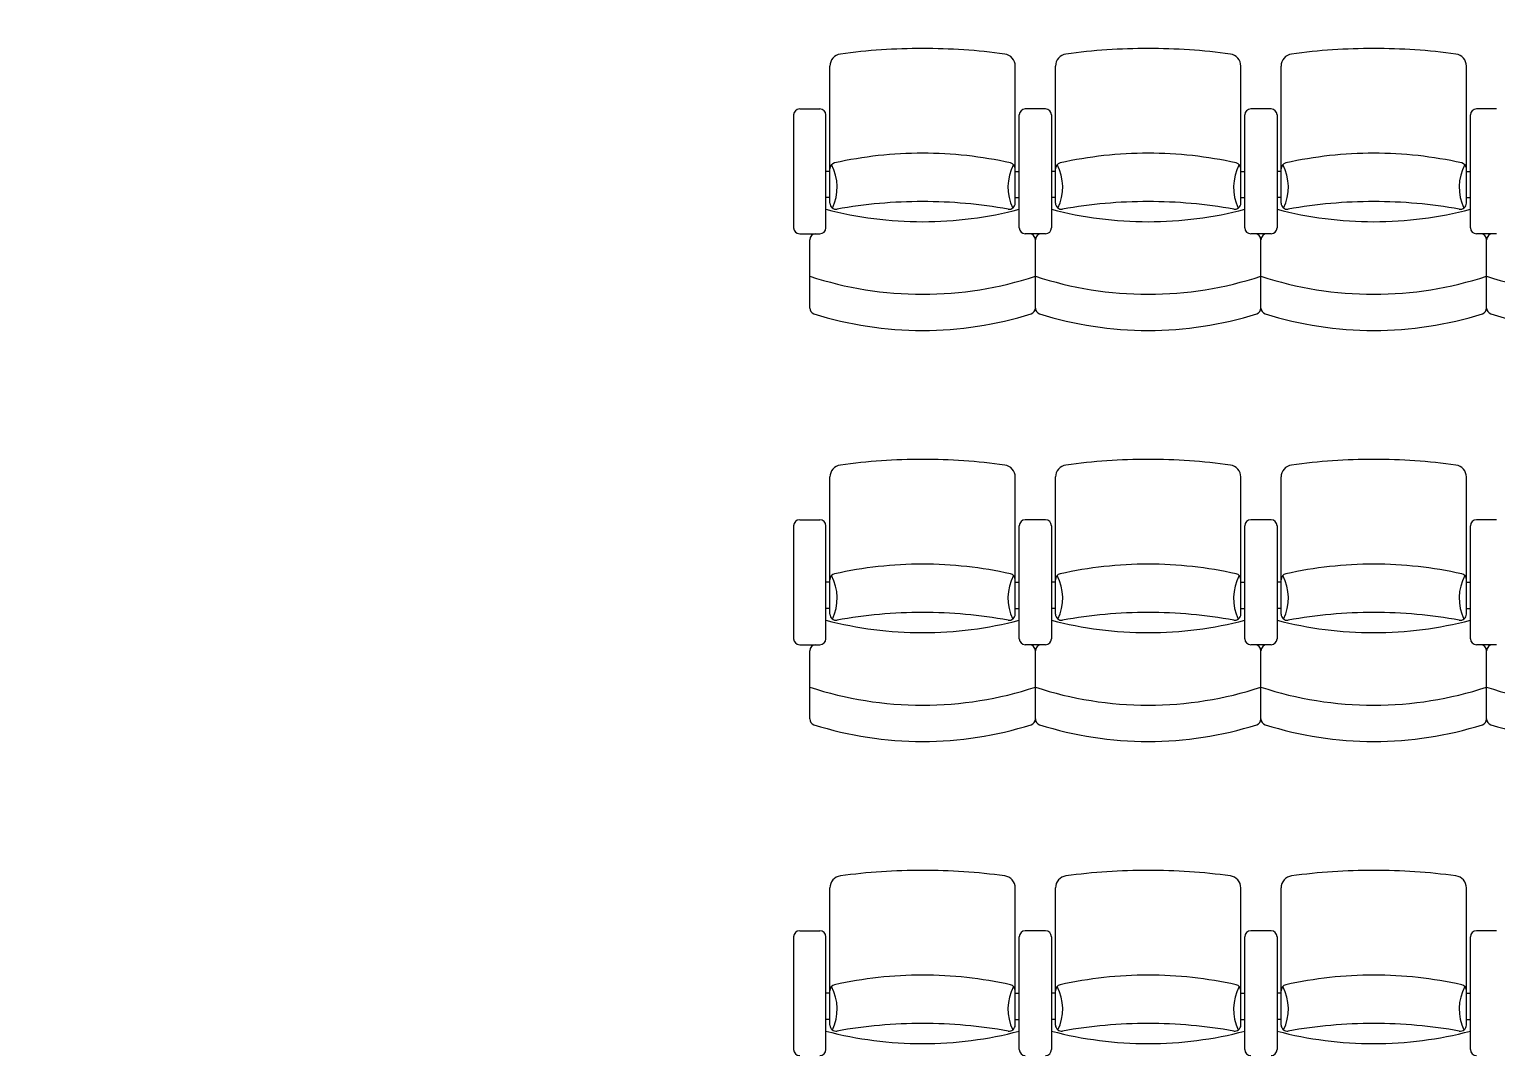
# Model space of a CAD drawing. Header units: millimetres. Extents: x 1210 to 64966, y 534 to 90439.
# Drawn here: x 39335 to 46546, y 22272 to 27316 of the extents above; entities that cross this region are included whole.
import ezdxf

# ---------------------------------------------------------------- set-up
doc = ezdxf.new("R2010")
doc.units = ezdxf.units.MM
doc.layers.add('ARREDI', color=8, linetype='Continuous')
doc.layers.add('RETINI', color=8, linetype='Continuous')

msp = doc.modelspace()

# ---------------------------------------------------------------- hatches: boundary and pattern name
at = {"layer": 'RETINI'}
h = msp.add_hatch(dxfattribs=at)
h.set_pattern_fill('ANSI31', color=256, scale=990, angle=270, style=0)
h.set_pattern_definition([(315, (-385059.34, 422084.75), (87.504464, 87.504464), [])])
h.paths.add_polyline_path([(19624, 32169, 1), (19624, 31670.1, 1)])
h.paths.add_polyline_path([(28336, 31670.1, 1), (28336, 32169, 1)])
h.paths.add_polyline_path([(18881.5, 15334.9), (18881.5, 13948.9), (20267.5, 13948.9), (20267.5, 15334.9)])
h.paths.add_polyline_path([(63481, 41322.4), (63481, 40431.4), (64372, 40431.4), (64372, 41322.4)])
h.paths.add_polyline_path([(63481, 32313.4), (63481, 31422.4), (64372, 31422.4), (64372, 32313.4)])
h.paths.add_polyline_path([(63481, 23700.4), (63481, 22809.4), (64372, 22809.4), (64372, 23700.4)])
h.paths.add_polyline_path([(63481, 15057.6), (63481, 14978.5), (63481, 14166.6), (64372, 14166.6), (64372, 15057.6)])
h.paths.add_polyline_path([(54967, 15057.6), (54967, 14166.6), (55858, 14166.6), (55858, 15057.6)])
h.paths.add_polyline_path([(42661.3, 15057.6), (42661.3, 14562.6), (42898.9, 14562.6), (42898.9, 14820), (45067, 14820), (45067, 15057.6)])
h.paths.add_polyline_path([(42661.3, 14562.6), (42661.3, 14067.6), (45067, 14067.6), (45067, 14166.6), (45067, 14562.6)])
h.paths.add_polyline_path([(45067, 15057.6), (45067, 14166.6), (45958, 14166.6), (45958, 15057.6)])
h.paths.add_polyline_path([(45958, 15097.3), (45958, 15057.6), (45958, 14166.6), (45958, 13513.3), (46453, 13513.3), (46453, 15097.3)])
h.paths.add_polyline_path([(30811, 2316.4), (30811, 534.4), (31405, 534.4), (31405, 2316.4)])
h.paths.add_polyline_path([(35315.5, 17156.5), (35315.5, 14948.8), (36454, 14948.8), (36454, 15186.4), (35553.1, 15186.4), (35553.1, 16879.3), (37206.4, 16879.3), (37206.4, 15186.4), (37444, 15186.4), (37444, 17156.5)])
h.paths.add_polyline_path([(36454, 15186.4), (36454, 14097.4), (37543, 14097.4), (37543, 15186.4)])
h.paths.add_polyline_path([(37543, 15107.1), (37543, 14820), (38215.7, 14820), (38215.7, 14562.6), (38453.3, 14562.6), (38453.3, 15107.1)])
h.paths.add_polyline_path([(37543, 14562.6), (37543, 14097.4), (37543, 14067.6), (38453.3, 14067.6), (38453.3, 14562.6)])
h.paths.add_polyline_path([(37048, 14097.4), (37048, 11325.4), (37543, 11325.4), (37543, 14097.4)])
h.paths.add_polyline_path([(36553, 14097.4), (36553, 11325.4), (36790.6, 11325.4), (36790.6, 14097.4)])
h.paths.add_polyline_path([(36553, 11325.4), (36553, 10731.4), (38335, 10731.4), (38335, 11325.4)])
h.paths.add_polyline_path([(36553, 6820.9), (36553, 6226.9), (38335, 6226.9), (38335, 6820.9)])
h.paths.add_polyline_path([(36454, 2316.4), (36454, 1227.4), (37543, 1227.4), (37543, 2316.4)])
h.paths.add_polyline_path([(36454, 1227.4), (36454, 534.4), (37147, 534.4), (37147, 1227.4)])
h.paths.add_polyline_path([(37543, 2316.4), (37543, 1722.4), (38335, 1722.4), (38335, 2316.4)])
h.paths.add_polyline_path([(36553, 23700.4), (36553, 22809.4), (37444, 22809.4), (37444, 23700.4)], flags=17)
h.paths.add_polyline_path([(35315.5, 25581.4), (35315.5, 20878.9), (37444, 20878.9), (37444, 22809.4), (37206.4, 22809.4), (37206.4, 21116.5), (35553.1, 21116.5), (35553.1, 23700.4), (35553.1, 25343.8), (37206.4, 25343.8), (37206.4, 23700.4), (37444, 23700.4), (37444, 25581.4)])
h.paths.add_polyline_path([(10417, 41421.4), (10417, 40431.4), (11407, 40431.4), (11407, 41421.4)])
h.paths.add_polyline_path([(10714, 41627.7), (10714, 41421.4), (11110, 41421.4), (11110, 41627.7)])
h.paths.add_polyline_path([(16802.5, 41422), (16802.5, 40431.4), (17000.5, 40431.4), (19030, 40431.4), (19030, 40703), (17764, 40703), (17764, 40626.6), (17000.5, 40626.6), (17000.5, 41260.2), (17764, 41260.2), (17764, 41183.8), (19030, 41183.8), (19030, 41422)])
h.paths.add_polyline_path([(13783, 41183.8), (13783, 40703), (14624.5, 40703), (14624.5, 41183.8)], flags=16)
h.paths.add_polyline_path([(2744.5, 40703), (2744.5, 40465.4), (4724.5, 40465.4), (4724.5, 40431.4), (4922.5, 40431.4), (4922.5, 41421.4), (2744.5, 41421.4), (2744.5, 41183.8), (3961.1, 41183.8), (3961.1, 41260.2), (4724.5, 41260.2), (4724.5, 40626.6), (3961.1, 40626.6), (3961.1, 40703)])
h.paths.add_polyline_path([(6902.5, 41422), (6902.5, 40431.4), (7100.5, 40431.4), (8140, 40431.4), (8140, 41422)])
h.paths.add_polyline_path([(7100.5, 41183.8), (7942, 41183.8), (7942, 40703), (7100.5, 40703)], flags=16)
h.paths.add_polyline_path([(7100.5, 41183.8), (7100.5, 40703), (7942, 40703), (7942, 41183.8)], flags=0)
h.paths.add_polyline_path([(13585, 41422), (13585, 40431.4), (13783, 40431.4), (14822.5, 40431.4), (14822.5, 41422)])
h.paths.add_polyline_path([(13783, 40703), (13783, 41183.8), (14624.5, 41183.8), (14624.5, 40703)], flags=0)
h.paths.add_polyline_path([(20168.5, 41421.4), (20168.5, 41248.2), (20555.8, 41248.2), (20555.8, 41421.4), (20506.3, 41421.4), (20506.3, 41392.9), (20481.6, 41392.9), (20481.6, 41421.4), (20432.1, 41421.4), (20432.1, 41392.9), (20407.3, 41392.9), (20407.3, 41421.4)])
h.paths.add_polyline_path([(20407.3, 43756.7), (20407.3, 43728.1), (20357.8, 43728.1), (20357.8, 41421.4), (20407.3, 41421.4), (20407.3, 41392.9), (20432.1, 41392.9), (20432.1, 41421.4), (20481.6, 41421.4), (20481.6, 41392.9), (20506.3, 41392.9), (20506.3, 41421.4), (20555.8, 41421.4), (20555.8, 43728.1), (20506.3, 43728.1), (20506.3, 43756.7), (20481.6, 43756.7), (20481.6, 43728.1), (20432.1, 43728.1), (20432.1, 43756.7)])
h.paths.add_polyline_path([(20432.1, 46208.1), (20432.1, 46236.6), (20407.3, 46236.6), (20407.3, 46208.1), (20357.8, 46208.1), (20357.8, 43901.4), (20407.3, 43901.4), (20407.3, 43872.8), (20432.1, 43872.8), (20432.1, 43901.4), (20481.6, 43901.4), (20481.6, 43872.8), (20506.3, 43872.8), (20506.3, 43901.4), (20555.8, 43901.4), (20555.8, 46208.1), (20506.3, 46208.1), (20506.3, 46236.6), (20481.6, 46236.6), (20481.6, 46208.1)])
h.paths.add_polyline_path([(20432.1, 43901.4), (20432.1, 43872.8), (20407.3, 43872.8), (20407.3, 43901.4), (20357.8, 43901.4), (20357.8, 43728.1), (20407.3, 43728.1), (20407.3, 43756.7), (20432.1, 43756.7), (20432.1, 43728.1), (20481.6, 43728.1), (20481.6, 43756.7), (20506.3, 43756.7), (20506.3, 43728.1), (20555.8, 43728.1), (20555.8, 43901.4), (20506.3, 43901.4), (20506.3, 43872.8), (20481.6, 43872.8), (20481.6, 43901.4)])
h.paths.add_polyline_path([(20357.8, 46381.3), (20357.8, 46208.1), (20407.3, 46208.1), (20407.3, 46236.6), (20432.1, 46236.6), (20432.1, 46208.1), (20481.6, 46208.1), (20481.6, 46236.6), (20506.3, 46236.6), (20506.3, 46208.1), (20555.8, 46208.1), (20555.8, 46381.3)])
h.paths.add_polyline_path([(20357.8, 46604.1), (20357.8, 46430.8), (20555.8, 46430.8), (20555.8, 46604.1)])
h.paths.add_polyline_path([(20357.8, 49192.9), (20357.8, 49019.7), (20555.8, 49019.7), (20555.8, 49192.9)])
h.paths.add_polyline_path([(19129, 41421.4), (19129, 40431.4), (20119, 40431.4), (20119, 41421.4)])
h.paths.add_polyline_path([(22304.1, 57162.4), (22304.1, 56658.3), (23426.8, 56658.3), (23426.8, 56816.7), (22462.5, 56816.7), (22462.5, 57162.4)])
h.paths.add_polyline_path([(20357.8, 57162.4), (20357.8, 49242.4), (24260.9, 49242.4), (24260.9, 49539.4), (23664.4, 49539.4), (23664.4, 51356.3), (23426.8, 51356.3), (23426.8, 49539.4), (20654.8, 49539.4), (20654.8, 51667.7), (20654.8, 53311.3), (20753.8, 53311.3), (20753.8, 53548.9), (20654.8, 53548.9), (20654.8, 57063.4), (20654.8, 57162.4)])
h.paths.add_polyline_path([(22495, 58053.4), (22495, 57162.4), (23386, 57162.4), (23386, 58053.4)])
h.paths.add_polyline_path([(23386, 58152.4), (23386, 58053.4), (23386, 57648.4), (23559.5, 57648.4), (23559.5, 57162.4), (24054.5, 57162.4), (24054.5, 58152.4)])
h.paths.add_polyline_path([(23426.8, 57162.4), (23426.8, 57112.9), (23426.8, 56816.7), (23426.8, 56658.3), (23426.8, 52754.9), (23664.4, 52754.9), (23664.4, 55709.6), (24054.5, 55709.6), (24054.5, 57162.4)])
h.paths.add_polyline_path([(22139.8, 53548.9), (22139.8, 53311.3), (23426.8, 53311.3), (23426.8, 53548.9)], flags=17)
h.paths.add_polyline_path([(12397, 58053.4), (12397, 57162.4), (13288, 57162.4), (13288, 58053.4)])
h.paths.add_polyline_path([(13288, 57400), (13288, 57162.4), (22495, 57162.4), (22495, 57400)])
h.paths.add_polyline_path([(13288, 58152.4), (13288, 58053.4), (13288, 57648.4), (22495, 57648.4), (22495, 58053.4), (22495, 58152.4)])
h.paths.add_polyline_path([(2596, 58152.4), (2596, 58053.4), (2596, 57648.4), (12397, 57648.4), (12397, 58053.4), (12397, 58152.4)])
h.paths.add_polyline_path([(1705, 57162.4), (1507, 57162.4), (1507, 55295.4), (2695, 55295.4), (2695, 57162.4), (12397, 57162.4), (12397, 57400), (2596, 57400), (2596, 57162.4), (2457.4, 57162.4), (2457.4, 55542.9), (2002, 55542.9), (2002, 57162.4)])
h.paths.add_polyline_path([(33493.9, 41708.5), (33493.9, 41421.4), (34087.9, 41421.4), (34087.9, 41708.5)], flags=17)
h.paths.add_polyline_path([(27742, 41708.5), (27742, 41421.4), (28092.4, 41421.4), (28092.4, 41627.7), (28488.4, 41627.7), (28488.4, 41421.4), (28831, 41421.4), (33493.9, 41421.4), (33493.9, 41708.5)], flags=17)
h.paths.add_polyline_path([(27841, 41421.4), (27841, 40431.4), (28831, 40431.4), (28831, 41421.4)], flags=17)
h.paths.add_polyline_path([(37910, 57063.4), (37910, 56063.5), (37206.4, 56063.5), (37206.4, 55092.9), (34375, 55092.9), (34375, 54855.3), (37444, 54855.3), (37444, 55825.9), (37493.5, 55825.9), (38147.6, 55825.9), (38147.6, 57063.4)])
h.paths.add_polyline_path([(36553, 50331.4), (36553, 49440.4), (37444, 49440.4), (37444, 50331.4)])
h.paths.add_polyline_path([(36553, 52736.7), (36553, 50331.4), (36681.7, 50331.4), (36681.7, 52736.7)], flags=17)
h.paths.add_polyline_path([(36040.9, 52974.3), (36040.9, 52736.7), (37206.4, 52736.7), (37206.4, 50331.4), (37444, 50331.4), (37444, 52974.3)])
h.paths.add_polyline_path([(36553, 46472.6), (36553, 44318), (36682.1, 44318.3), (36683.5, 46615.2)])
h.paths.add_polyline_path([(37315.3, 47306.1), (37315.3, 44318), (37493.5, 44318), (37493.5, 47501)])
h.paths.add_polyline_path([(37206.4, 47187.1), (37206.4, 44318), (37315.3, 44318), (37315.3, 47306.1)])
h.paths.add_polyline_path([(36553, 49440.4), (36553, 46472.6), (37444, 47446.9), (37444, 49440.4), (37206.4, 49440.4), (37206.4, 47480.5), (36681.7, 46906.7), (36681.7, 49440.4)])
h.paths.add_polyline_path([(36553, 44318), (36553, 41322.4), (36681.7, 41322.4), (36681.7, 43128.7), (36681.7, 43762.3), (36681.7, 44120), (37206.4, 44120), (37206.4, 43844.6), (37315.3, 43844.6), (37315.3, 44318), (37206.4, 44318)])
h.paths.add_polyline_path([(37315.3, 44318), (37315.3, 43844.6), (37343.5, 43844.6), (37343.5, 43046.4), (37206.4, 43046.4), (37206.4, 41322.4), (37444, 41322.4), (37444, 44318)])
h.paths.add_polyline_path([(36553, 41322.4), (36553, 41316.1), (36553, 40431.4), (36559.4, 40431.4), (37444, 40431.4), (37444, 41322.4)])
h.paths.add_polyline_path([(37206.4, 36562.4), (37206.4, 32313.4), (37315.3, 32313.4), (37315.3, 36562.4)], flags=16)
h.paths.add_polyline_path([(35553.1, 38194), (35553.1, 40431.4), (35266, 40431.4), (35266, 37956.4), (35424.4, 37956.4), (35424.4, 34194.4), (35315.5, 34194.4), (35315.5, 29343.4), (37444, 29343.4), (37444, 31422.4), (37206.4, 31422.4), (37206.4, 29581), (35553.1, 29581), (35553.1, 33956.8), (35662, 33956.8), (35662, 38194)])
h.paths.add_polyline_path([(36553, 32313.4), (36553, 31422.4), (37444, 31422.4), (37444, 32313.4)], flags=17)
h.paths.add_polyline_path([(37206.4, 40431.4), (37206.4, 37360.5), (37343.5, 37360.5), (37343.5, 36562.4), (37315.3, 36562.4), (37315.3, 32313.4), (37444, 32313.4), (37444, 40431.4)], flags=16)
h.paths.add_polyline_path([(28092.4, 53804.1), (28092.4, 53311.3), (30424.9, 53311.3), (30424.9, 53053.7), (30662.5, 53053.7), (30662.5, 53311.3), (34087.9, 53311.3), (34087.9, 53548.9), (30761.5, 53548.9), (30761.5, 53804.1), (30523.9, 53804.1), (30523.9, 53548.9), (28330, 53548.9), (28330, 53804.1)], flags=17)
h.paths.add_polyline_path([(30523.9, 57112.9), (30523.9, 55190.1), (30761.5, 55190.1), (30761.5, 57112.9)], flags=17)
h.paths.add_polyline_path([(27668, 57112.9), (27668, 55680.6), (28092.4, 55680.6), (28092.4, 55190.1), (28330, 55190.1), (28330, 56857.1), (28092.4, 56857.1), (28092.4, 57112.9)], flags=17)
h.paths.add_polyline_path([(28120.2, 57112.9), (28092.4, 57112.9), (28092.4, 56857.1), (28488.4, 56857.1), (28488.4, 57112.9)], flags=17)
h.paths.add_polyline_path([(27668, 58399.9), (27668, 58201.9), (33484, 58201.9), (38405, 58201.9), (38405, 58399.9)])
h.paths.add_polyline_path([(33484, 58152.4), (33484, 58053.4), (33484, 57657.4), (37910, 57657.4), (37910, 57063.4), (38147.6, 57063.4), (38197.1, 57063.4), (38405, 57063.4), (38405, 58152.4)])
h.paths.add_polyline_path([(33484, 57400), (33484, 57162.4), (34087.9, 57162.4), (34087.9, 57112.9), (34087.9, 55825.9), (34087.9, 49539.4), (30662.5, 49539.4), (30662.5, 51667.7), (30424.9, 51667.7), (30424.9, 49539.4), (28330, 49539.4), (28092.4, 49539.4), (27428.9, 49539.4), (27428.9, 49242.4), (34087.9, 49242.4), (34087.9, 40431.4), (36553, 40431.4), (36553, 40718.5), (34375, 40718.5), (34375, 52742.5), (34654.9, 52742.5), (34654.9, 52974.3), (34375, 52974.3), (34375, 57400)])
h.paths.add_polyline_path([(27668, 58152.4), (27668, 57162.4), (28163, 57162.4), (28163, 57657.4), (32593, 57657.4), (32593, 58053.4), (32593, 58152.4)])
h.paths.add_polyline_path([(28163, 57400), (28163, 57162.4), (32593, 57162.4), (32593, 57400)], flags=17)
h.paths.add_polyline_path([(32593, 58053.4), (32593, 57162.4), (33484, 57162.4), (33484, 58053.4)])
h.paths.add_polyline_path([(32818.4, 64323.6), (32818.4, 63927.6), (33214.4, 63927.6), (33214.4, 64323.6)], flags=16)
h.paths.add_polyline_path([(43015.4, 64323.6), (43015.4, 63927.6), (43411.4, 63927.6), (43411.4, 64323.6)], flags=16)
h.paths.add_polyline_path([(22736.6, 64323.6), (22736.6, 63927.6), (23132.6, 63927.6), (23132.6, 64323.6)])
h.paths.add_polyline_path([(22736.6, 64370.5), (22736.6, 64323.6), (23132.6, 64323.6), (23132.6, 63927.6), (22736.6, 63927.6), (22736.6, 63875.5), (63530.5, 63875.5), (63530.5, 64370.5)])
h.paths.add_polyline_path([(32818.4, 64323.6), (33214.4, 64323.6), (33214.4, 63927.6), (32818.4, 63927.6)], flags=0)
h.paths.add_polyline_path([(43015.4, 64323.6), (43411.4, 64323.6), (43411.4, 63927.6), (43015.4, 63927.6)], flags=0)
h.paths.add_polyline_path([(54148.2, 64323.6), (54544.2, 64323.6), (54544.2, 63927.6), (54148.2, 63927.6)], flags=16)
h.paths.add_polyline_path([(54193.7, 64266.8), (54193.7, 64286.6), (54510.5, 64286.6), (54510.5, 64266.8), (54387.7, 64266.8, 0.414214), (54358, 64237.1), (54358, 64019.3, 0.414214), (54387.7, 63989.6), (54510.5, 63989.6), (54510.5, 63969.8), (54193.7, 63969.8), (54193.7, 63989.6), (54316.4, 63989.6, 0.414214), (54346.1, 64019.3), (54346.1, 64237.1, 0.414214), (54316.4, 64266.8)], flags=0)
h.paths.add_polyline_path([(54274, 58152.4), (54274, 58053.4), (54274, 57657.4), (63481, 57657.4), (63481, 58053.4), (63481, 58152.4)])
h.paths.add_polyline_path([(54274, 57400), (54274, 57162.4), (63481, 57162.4), (63481, 57400)])
h.paths.add_polyline_path([(53383, 58053.4), (53383, 57162.4), (54274, 57162.4), (54274, 58053.4)])
h.paths.add_polyline_path([(43285, 58053.4), (43285, 57162.4), (44176, 57162.4), (44176, 58053.4)])
h.paths.add_polyline_path([(44176, 58152.4), (44176, 58053.4), (44176, 57657.4), (53383, 57657.4), (53383, 58053.4), (53383, 58152.4)])
h.paths.add_polyline_path([(44176, 57400), (44176, 57162.4), (53383, 57162.4), (53383, 57400)])
h.paths.add_polyline_path([(41532, 58152.4), (41532, 57112.9), (42027, 57112.9), (42027, 57301), (42027, 57657.4), (43285, 57657.4), (43285, 58053.4), (43285, 58152.4)])
h.paths.add_polyline_path([(42027, 57400), (42027, 57162.4), (43285, 57162.4), (43285, 57400)])
h.paths.add_polyline_path([(41789.4, 57112.9), (41789.4, 55825.9), (63431.5, 55825.9), (63431.5, 56063.5), (42027, 56063.5), (42027, 57112.9)])
h.paths.add_polyline_path([(63382, 49318.2), (63382, 48922.2), (64966, 48922.2), (64966, 48922.4), (64966, 49318.2)])
h.paths.add_polyline_path([(63481, 50331.4), (63481, 49440.4), (64372, 49440.4), (64372, 50331.4)])
h.paths.add_polyline_path([(63481, 58053.4), (63481, 57162.4), (64372, 57162.4), (64372, 58053.4)])
h.paths.add_polyline_path([(63481, 57162.4), (63481, 50331.4), (63718.6, 50331.4), (63718.6, 57162.4)])
h.paths.add_polyline_path([(63976, 57162.4), (63976, 50331.4), (64372, 50331.4), (64471, 50331.4), (64471, 57162.4), (64372, 57162.4)])
h.paths.add_polyline_path([(63580, 64313.4), (63580, 63521.4), (64372, 63521.4), (64372, 64313.4)])
h.paths.add_polyline_path([(63580, 63521.4), (63580, 58795.9), (63817.6, 58795.9), (63817.6, 63521.4)])
h.paths.add_polyline_path([(63976, 63521.4), (63976, 58795.9), (64471, 58795.9), (64471, 63521.4), (64372, 63521.4)])
h.paths.add_polyline_path([(63530.5, 58795.9), (63530.5, 58399.9), (64520.5, 58399.9), (64520.5, 58795.9)])
h.paths.add_polyline_path([(63580, 90389.6), (63580, 89597.6), (64372, 89597.6), (64372, 90389.6)])
h.paths.add_polyline_path([(63580, 89597.6), (63580, 81624.7), (63817.6, 81624.7), (63817.6, 89597.6)])
h.paths.add_polyline_path([(63976, 89597.6), (63976, 81624.7), (64372, 81624.7), (64471, 81624.7), (64471, 89597.6), (64372, 89597.6)])
h.paths.add_polyline_path([(63580, 81624.7), (63580, 80832.7), (64372, 80832.7), (64372, 81624.7)])
h.paths.add_polyline_path([(63580, 80832.7), (63580, 64313.4), (63817.6, 64313.4), (63817.6, 80832.7)])
h.paths.add_polyline_path([(63976, 80832.7), (63976, 64313.4), (64372, 64313.4), (64471, 64313.4), (64471, 80832.7), (64372, 80832.7)])
h.paths.add_polyline_path([(53267.5, 90389.6), (53267.5, 90092.6), (53267.5, 89597.6), (54059.5, 89597.6), (54059.5, 90389.6)])
h.paths.add_polyline_path([(32642.5, 81624.7), (32642.5, 80832.7), (33434.5, 80832.7), (33434.5, 81624.7)])
h.paths.add_polyline_path([(42955, 81624.7), (42955, 80832.7), (43747, 80832.7), (43747, 81624.7)])
h.paths.add_polyline_path([(42955, 90389.6), (42955, 89597.6), (43747, 89597.6), (43747, 90389.6)])
h.paths.add_polyline_path([(22330, 73704.7), (22330, 72912.7), (23122, 72912.7), (23122, 73704.7)])
h.paths.add_polyline_path([(22627, 81624.7), (22627, 81479.6), (22330, 81479.6), (22330, 80832.7), (23122, 80832.7), (23122, 80938.5), (23122, 81624.7)])
h.paths.add_polyline_path([(22330, 81624.7), (22330, 81479.6), (22627, 81479.6), (22627, 81624.7)])
h.paths.add_polyline_path([(12017.5, 73704.7), (12017.5, 72912.7), (12809.5, 72912.7), (12809.5, 73704.7)])
h.paths.add_polyline_path([(2259.4, 72859.8), (2259.4, 59340.4), (2497, 59340.4), (2497, 72859.8)])
h.paths.add_polyline_path([(1705, 73651.8), (1705, 72859.8), (2497, 72859.8), (2497, 73651.8)])
h.paths.add_polyline_path([(1705, 58053.4), (1705, 57162.4), (2596, 57162.4), (2596, 58053.4)])
h.paths.add_polyline_path([(1705, 59340.4), (1705, 58548.4), (2497, 58548.4), (2497, 59340.4)])
h.paths.add_polyline_path([(1705, 72859.8), (1606, 72859.8), (1606, 59340.4), (1705, 59340.4), (2101, 59340.4), (2101, 72859.8)])
h.paths.add_polyline_path([(1507, 46642.8), (1507, 45435), (2695, 45435), (2695, 46642.8)])
h.paths.add_polyline_path([(2002, 46395.3), (2457.4, 46395.3), (2457.4, 45682.5), (2002, 45682.5)], flags=0)
h.paths.add_polyline_path([(2002, 46395.3), (2002, 45682.5), (2457.4, 45682.5), (2457.4, 46395.3)], flags=16)
h.paths.add_polyline_path([(1507, 49929.6), (1507, 48721.8), (2695, 48721.8), (2695, 49929.6)])
h.paths.add_polyline_path([(2002, 49682.1), (2457.4, 49682.1), (2457.4, 48969.3), (2002, 48969.3)], flags=16)
h.paths.add_polyline_path([(2002, 49682.1), (2002, 48969.3), (2457.4, 48969.3), (2457.4, 49682.1)], flags=16)
h.paths.add_polyline_path([(1507, 53216.4), (1507, 52008.6), (2695, 52008.6), (2695, 53216.4)])
h.paths.add_polyline_path([(2002, 52968.9), (2457.4, 52968.9), (2457.4, 52256.1), (2002, 52256.1)], flags=0)
h.paths.add_polyline_path([(2002, 52968.9), (2002, 52256.1), (2457.4, 52256.1), (2457.4, 52968.9)], flags=16)
h.paths.add_polyline_path([(1606, 41421.4), (1606, 40332.4), (2695, 40332.4), (2695, 41421.4)])
h.paths.add_polyline_path([(1507, 43356), (1507, 41421.4), (1606, 41421.4), (1606, 41421.4), (2002, 41421.4), (2002, 43108.5), (2457.4, 43108.5), (2457.4, 41421.4), (2695, 41421.4), (2695, 43356)])
h.paths.add_polyline_path([(2457.4, 40332.4), (2457.4, 36309.1), (2516.8, 36309.1), (2516.8, 40332.4)], flags=16)
h.paths.add_polyline_path([(1883.2, 40332.4), (1883.2, 36309.1), (2002, 36309.1), (2002, 40332.4)], flags=17)
h.paths.add_polyline_path([(2516.8, 40332.4), (2516.8, 36309.1), (2564.5, 36309.1), (2564.5, 35455.7), (2457.4, 35455.7), (2457.4, 32412.3), (2695, 32412.3), (2695, 40332.4)])
h.paths.add_polyline_path([(1606, 32412.3), (1606, 31323.3), (2695, 31323.3), (2695, 32412.3)])
h.paths.add_polyline_path([(1606, 40332.4), (1507, 40332.4), (1507, 32412.3), (1606, 32412.3), (2002, 32412.3), (2002, 35455.7), (1835.5, 35455.7), (1835.5, 36309.1), (1883.2, 36309.1), (1883.2, 40332.4)])
h.paths.add_polyline_path([(1606, 31323.3), (1507, 31323.3), (1507, 23799.4), (1606, 23799.4), (1883.2, 23799.4), (1883.2, 27426.6), (1835.5, 27426.6), (1835.5, 28280), (2002, 28280), (2002, 31323.3)])
h.paths.add_polyline_path([(1883.2, 27426.6), (1883.2, 23799.4), (2002, 23799.4), (2002, 27426.6)])
h.paths.add_polyline_path([(2457.4, 27426.6), (2457.4, 23799.4), (2516.8, 23799.4), (2516.8, 27426.6)])
h.paths.add_polyline_path([(2457.4, 31323.3), (2457.4, 28280), (2564.5, 28280), (2564.5, 27426.6), (2516.8, 27426.6), (2516.8, 23799.4), (2695, 23799.4), (2695, 31323.3)])
h.paths.add_polyline_path([(1606, 22710.4), (1507, 22710.4), (1507, 15186.4), (1606, 15186.4), (2002, 15186.4), (2002, 22710.4)])
h.paths.add_polyline_path([(2457.4, 22710.4), (2457.4, 15186.4), (2695, 15186.4), (2695, 22710.4)])
h.paths.add_polyline_path([(1606, 15186.4), (1606, 14097.4), (2002, 14097.4), (2695, 14097.4), (2695, 15186.4)])
h.paths.add_polyline_path([(1606, 23799.4), (1606, 22710.4), (2695, 22710.4), (2695, 23799.4)])
h.paths.add_polyline_path([(1210, 5979.4), (1210, 5385.4), (2794, 5385.4), (2794, 5979.4)])
h.paths.add_polyline_path([(1210, 10719.7), (1210, 5979.4), (2794, 5979.4), (2794, 9467.1), (2695, 9490.1), (2794, 9490.1), (2794, 10719.7)])
h.paths.add_polyline_path([(1606, 11313.7), (1210, 11313.7), (1210, 10731.9), (1210, 10719.7), (2794, 10719.7), (2794, 11313.7)])
h.paths.add_polyline_path([(1507, 14097.4), (1507, 11313.7), (1606, 11313.7), (2002, 11313.7), (2002, 14097.4)])
h.paths.add_polyline_path([(2457.4, 14097.4), (2457.4, 11313.7), (2695, 11313.7), (2695, 14097.4)])
h.paths.add_polyline_path([(1606, 2316.4), (1606, 1227.4), (2695, 1227.4), (2695, 2316.4)])
h.paths.add_polyline_path([(1507, 5385.4), (1507, 2316.4), (1606, 2316.4), (2002, 2316.4), (2002, 5385.4)])
h.paths.add_polyline_path([(2457.4, 5385.4), (2457.4, 2316.4), (2695, 2316.4), (2695, 5385.4)])
h.paths.add_polyline_path([(2695, 1623.4), (2695, 1227.4), (2695, 1128.4), (7843, 1128.4), (7843, 1623.4)])
h.paths.add_polyline_path([(2695, 2316.4), (2695, 2078.8), (7843, 2078.8), (7843, 2316.4)])
h.paths.add_polyline_path([(25663, 534.4), (25663, 2316.4), (25069, 2316.4), (25069, 534.4), (25118.5, 534.4)])
h.paths.add_polyline_path([(19921, 534.4), (19921, 2316.4), (19327, 2316.4), (19327, 534.4), (19376.5, 534.4)])
h.paths.add_polyline_path([(14179, 534.4), (14179, 2316.4), (13585, 2316.4), (13585, 534.4), (13634.5, 534.4)])
h.paths.add_polyline_path([(8437, 534.4), (8437, 2316.4), (7843, 2316.4), (7843, 534.4)])
h.paths.add_polyline_path([(2457.4, 15195.4), (2002, 15195.4), (2002, 15186.4), (2457.4, 15186.4)])

# ---------------------------------------------------------------- linework, layer by layer
at = {"layer": 'ARREDI', "ltscale": 0.3}
for p, q in [((43269, 26461.1), (43269, 27135.3)), ((43269, 26461.1), (43269, 27135.3)), ((44179.8, 26461.1), (44179.8, 27135.3)), ((44179.8, 26461.1), (44179.8, 27135.3)), ((44377.8, 26461.1), (44377.8, 27135.3)), ((45288.6, 26461.1), (45288.6, 27135.3)), ((45486.6, 26461.1), (45486.6, 27135.3)), ((46397.4, 26461.1), (46397.4, 27135.3)), ((43170, 25946), (43170, 26281.2)), ((43170, 25946), (43170, 26281.2)), ((44278.8, 25946), (44278.8, 26281.2)), ((44278.8, 25946), (44278.8, 26281.2)), ((44278.8, 25946), (44278.8, 26281.2)), ((45387.6, 25946), (45387.6, 26281.2)), ((45387.6, 25946), (45387.6, 26281.2)), ((46496.4, 25946), (46496.4, 26281.2)), ((46496.4, 25946), (46496.4, 26281.2)), ((43269, 24441.5), (43269, 25115.7)), ((43269, 24441.5), (43269, 25115.7)), ((44179.8, 24441.5), (44179.8, 25115.7)), ((44179.8, 24441.5), (44179.8, 25115.7)), ((44377.8, 24441.5), (44377.8, 25115.7)), ((45288.6, 24441.5), (45288.6, 25115.7)), ((45486.6, 24441.5), (45486.6, 25115.7)), ((46397.4, 24441.5), (46397.4, 25115.7)), ((43170, 23926.4), (43170, 24261.6)), ((43170, 23926.4), (43170, 24261.6)), ((44278.8, 23926.4), (44278.8, 24261.6)), ((44278.8, 23926.4), (44278.8, 24261.6)), ((44278.8, 23926.4), (44278.8, 24261.6)), ((45387.6, 23926.4), (45387.6, 24261.6)), ((45387.6, 23926.4), (45387.6, 24261.6)), ((46496.4, 23926.4), (46496.4, 24261.6)), ((46496.4, 23926.4), (46496.4, 24261.6)), ((43269, 22421.9), (43269, 23096.1)), ((43269, 22421.9), (43269, 23096.1)), ((44179.8, 22421.9), (44179.8, 23096.1)), ((44179.8, 22421.9), (44179.8, 23096.1)), ((44377.8, 22421.9), (44377.8, 23096.1)), ((45288.6, 22421.9), (45288.6, 23096.1)), ((45486.6, 22421.9), (45486.6, 23096.1)), ((46397.4, 22421.9), (46397.4, 23096.1))]:
    msp.add_line(p, q, dxfattribs=at)
at = {"layer": 'ARREDI'}
for p, q in [((43120.5, 26924.7), (43219.5, 26924.7)), ((44328.3, 26924.7), (44229.3, 26924.7)), ((45437.1, 26924.7), (45338.1, 26924.7)), ((46545.9, 26924.7), (46446.9, 26924.7)), ((43090.8, 26895), (43090.8, 26340.6)), ((43249.2, 26340.6), (43249.2, 26895)), ((44199.6, 26340.6), (44199.6, 26895)), ((44358, 26895), (44358, 26340.6)), ((45308.4, 26340.6), (45308.4, 26895)), ((45466.8, 26895), (45466.8, 26340.6)), ((46417.2, 26340.6), (46417.2, 26895)), ((43269, 26617.8), (43249.2, 26617.8)), ((43269, 26617.8), (43249.2, 26617.8)), ((44179.8, 26617.8), (44199.6, 26617.8)), ((44179.8, 26617.8), (44199.6, 26617.8)), ((44377.8, 26617.8), (44358, 26617.8)), ((45288.6, 26617.8), (45308.4, 26617.8)), ((45486.6, 26617.8), (45466.8, 26617.8)), ((46397.4, 26617.8), (46417.2, 26617.8)), ((43269, 26489.1), (43249.2, 26489.1)), ((43269, 26489.1), (43249.2, 26489.1)), ((44179.8, 26489.1), (44199.6, 26489.1)), ((44179.8, 26489.1), (44199.6, 26489.1)), ((44377.8, 26489.1), (44358, 26489.1)), ((45288.6, 26489.1), (45308.4, 26489.1)), ((45486.6, 26489.1), (45466.8, 26489.1)), ((46397.4, 26489.1), (46417.2, 26489.1)), ((43120.5, 26310.9), (43219.5, 26310.9)), ((44328.3, 26310.9), (44229.3, 26310.9)), ((45437.1, 26310.9), (45338.1, 26310.9)), ((46545.9, 26310.9), (46446.9, 26310.9)), ((43120.5, 24905.1), (43219.5, 24905.1)), ((44328.3, 24905.1), (44229.3, 24905.1)), ((45437.1, 24905.1), (45338.1, 24905.1)), ((46545.9, 24905.1), (46446.9, 24905.1)), ((43090.8, 24875.4), (43090.8, 24321)), ((43249.2, 24321), (43249.2, 24875.4)), ((44199.6, 24321), (44199.6, 24875.4)), ((44358, 24875.4), (44358, 24321)), ((45308.4, 24321), (45308.4, 24875.4)), ((45466.8, 24875.4), (45466.8, 24321)), ((46417.2, 24321), (46417.2, 24875.4)), ((43269, 24598.2), (43249.2, 24598.2)), ((43269, 24598.2), (43249.2, 24598.2)), ((44179.8, 24598.2), (44199.6, 24598.2)), ((44179.8, 24598.2), (44199.6, 24598.2)), ((44377.8, 24598.2), (44358, 24598.2)), ((45288.6, 24598.2), (45308.4, 24598.2)), ((45486.6, 24598.2), (45466.8, 24598.2)), ((46397.4, 24598.2), (46417.2, 24598.2)), ((43269, 24469.5), (43249.2, 24469.5)), ((43269, 24469.5), (43249.2, 24469.5)), ((44179.8, 24469.5), (44199.6, 24469.5)), ((44179.8, 24469.5), (44199.6, 24469.5)), ((44377.8, 24469.5), (44358, 24469.5)), ((45288.6, 24469.5), (45308.4, 24469.5)), ((45486.6, 24469.5), (45466.8, 24469.5)), ((46397.4, 24469.5), (46417.2, 24469.5)), ((43120.5, 24291.3), (43219.5, 24291.3)), ((44328.3, 24291.3), (44229.3, 24291.3)), ((45437.1, 24291.3), (45338.1, 24291.3)), ((46545.9, 24291.3), (46446.9, 24291.3)), ((43120.5, 22885.5), (43219.5, 22885.5)), ((44328.3, 22885.5), (44229.3, 22885.5)), ((45437.1, 22885.5), (45338.1, 22885.5)), ((46545.9, 22885.5), (46446.9, 22885.5)), ((43090.8, 22855.8), (43090.8, 22301.4)), ((43249.2, 22301.4), (43249.2, 22855.8)), ((44199.6, 22301.4), (44199.6, 22855.8)), ((44358, 22855.8), (44358, 22301.4)), ((45308.4, 22301.4), (45308.4, 22855.8)), ((45466.8, 22855.8), (45466.8, 22301.4)), ((46417.2, 22301.4), (46417.2, 22855.8)), ((43269, 22578.6), (43249.2, 22578.6)), ((43269, 22578.6), (43249.2, 22578.6)), ((44179.8, 22578.6), (44199.6, 22578.6)), ((44179.8, 22578.6), (44199.6, 22578.6)), ((44377.8, 22578.6), (44358, 22578.6)), ((45288.6, 22578.6), (45308.4, 22578.6)), ((45486.6, 22578.6), (45466.8, 22578.6)), ((46397.4, 22578.6), (46417.2, 22578.6)), ((43269, 22449.9), (43249.2, 22449.9)), ((43269, 22449.9), (43249.2, 22449.9)), ((44179.8, 22449.9), (44199.6, 22449.9)), ((44179.8, 22449.9), (44199.6, 22449.9)), ((44377.8, 22449.9), (44358, 22449.9)), ((45288.6, 22449.9), (45308.4, 22449.9)), ((45486.6, 22449.9), (45466.8, 22449.9)), ((46397.4, 22449.9), (46417.2, 22449.9))]:
    msp.add_line(p, q, dxfattribs=at)
for centre, radius, start, end in [((43328.4, 27135.3), 59.4, 97.8196, 180), ((43328.4, 27135.3), 59.4, 97.8196, 180), ((43724.4, 24251.7), 2970, 90, 97.8196), ((43724.4, 24251.7), 2970, 90, 97.8196), ((43724.4, 24251.7), 2970, 82.1804, 90), ((43724.4, 24251.7), 2970, 82.1804, 90), ((44120.4, 27135.3), 59.4, 0, 82.1804), ((44120.4, 27135.3), 59.4, 0, 82.1804), ((44437.2, 27135.3), 59.4, 97.8196, 180), ((44833.2, 24251.7), 2970, 90, 97.8196), ((44833.2, 24251.7), 2970, 82.1804, 90), ((45229.2, 27135.3), 59.4, 0, 82.1804), ((45546, 27135.3), 59.4, 97.8196, 180), ((45942, 24251.7), 2970, 90, 97.8196), ((45942, 24251.7), 2970, 82.1804, 90), ((46338, 27135.3), 59.4, 0, 82.1804), ((43120.5, 26895), 29.7, 90, 180), ((43219.5, 26895), 29.7, 0, 90), ((44229.3, 26895), 29.7, 90, 180), ((44328.3, 26895), 29.7, 0, 90), ((45338.1, 26895), 29.7, 90, 180), ((45437.1, 26895), 29.7, 0, 90), ((46446.9, 26895), 29.7, 90, 180), ((43724.4, 24726.9), 1980, 90, 102.60768), ((43724.4, 24726.9), 1980, 90, 102.60768), ((43724.4, 24726.9), 1980, 77.39232, 90), ((43724.4, 24726.9), 1980, 77.39232, 90), ((44833.2, 24726.9), 1980, 90, 102.60768), ((44833.2, 24726.9), 1980, 77.39232, 90), ((45942, 24726.9), 1980, 90, 102.60768), ((45942, 24726.9), 1980, 77.39232, 90), ((43298.7, 26630.2), 29.7, 102.60768, 180), ((43298.7, 26630.2), 29.7, 102.60768, 180), ((43066.5, 26539.8), 238.1, 334.42522, 27.76032), ((43066.5, 26539.8), 238.1, 334.42522, 27.76032), ((44382.3, 26539.8), 238.1, 152.23968, 205.57478), ((44382.3, 26539.8), 238.1, 152.23968, 205.57478), ((44150.1, 26630.2), 29.7, 0, 77.39232), ((44150.1, 26630.2), 29.7, 0, 77.39232), ((44407.5, 26630.2), 29.7, 102.60768, 180), ((44175.3, 26539.8), 238.1, 334.42522, 27.76032), ((45491.1, 26539.8), 238.1, 152.23968, 205.57478), ((45258.9, 26630.2), 29.7, 0, 77.39232), ((45516.3, 26630.2), 29.7, 102.60768, 180), ((45284.1, 26539.8), 238.1, 334.42522, 27.76032), ((46599.9, 26539.8), 238.1, 152.23968, 205.57478), ((46367.7, 26630.2), 29.7, 0, 77.39232), ((43724.4, 24093.3), 2376, 90, 100.19243), ((43724.4, 24093.3), 2376, 90, 100.19243), ((43724.4, 24093.3), 2376, 79.80757, 90), ((43724.4, 24093.3), 2376, 79.80757, 90), ((44833.2, 24093.3), 2376, 90, 100.19243), ((44833.2, 24093.3), 2376, 79.80757, 90), ((45942, 24093.3), 2376, 90, 100.19243), ((45942, 24093.3), 2376, 79.80757, 90), ((43724.4, 28251.3), 1881, 255.36671, 270), ((43724.4, 28251.3), 1881, 255.36671, 270), ((43298.7, 26461.1), 29.7, 180, 280.19243), ((43298.7, 26461.1), 29.7, 180, 280.19243), ((43724.4, 28251.3), 1881, 270, 284.63329), ((43724.4, 28251.3), 1881, 270, 284.63329), ((44150.1, 26461.1), 29.7, 259.80757, 0), ((44150.1, 26461.1), 29.7, 259.80757, 0), ((44833.2, 28251.3), 1881, 255.36671, 270), ((44407.5, 26461.1), 29.7, 180, 280.19243), ((44833.2, 28251.3), 1881, 270, 284.63329), ((45258.9, 26461.1), 29.7, 259.80757, 0), ((45942, 28251.3), 1881, 255.36671, 270), ((45516.3, 26461.1), 29.7, 180, 280.19243), ((45942, 28251.3), 1881, 270, 284.63329), ((46367.7, 26461.1), 29.7, 259.80757, 0), ((43120.5, 26340.6), 29.7, 180, 270), ((43219.5, 26340.6), 29.7, 270, 0), ((44229.3, 26340.6), 29.7, 180, 270), ((44328.3, 26340.6), 29.7, 270, 0), ((45338.1, 26340.6), 29.7, 180, 270), ((45437.1, 26340.6), 29.7, 270, 0), ((46446.9, 26340.6), 29.7, 180, 270), ((43199.7, 26281.2), 29.7, 90, 180), ((44249.1, 26281.2), 29.7, 0, 90), ((45357.9, 26281.2), 29.7, 0, 90), ((46466.7, 26281.2), 29.7, 0, 90), ((43724.4, 27795.9), 1782, 251.8738, 270), ((43724.4, 27795.9), 1782, 251.8738, 270), ((43724.4, 27795.9), 1782, 270, 288.1262), ((43724.4, 27795.9), 1782, 270, 288.1262), ((44833.2, 27795.9), 1782, 251.8738, 270), ((44833.2, 27795.9), 1782, 270, 288.1262), ((45942, 27795.9), 1782, 251.8738, 270), ((45942, 27795.9), 1782, 270, 288.1262), ((47050.8, 27795.9), 1782, 251.8738, 270), ((43199.7, 25946), 29.7, 180, 252.52025), ((43199.7, 25946), 29.7, 180, 252.52025), ((43723.8, 27610.3), 1774.6, 252.52025, 270.01893), ((43723.8, 27610.3), 1774.6, 252.52025, 270.01893), ((43725, 27610.3), 1774.6, 269.98107, 287.47975), ((43725, 27610.3), 1774.6, 269.98107, 287.47975), ((44249.1, 25946), 29.7, 287.47975, 0), ((44249.1, 25946), 29.7, 287.47975, 0), ((44308.5, 25946), 29.7, 180, 252.52025), ((44832.6, 27610.3), 1774.6, 252.52025, 270.01893), ((44833.8, 27610.3), 1774.6, 269.98107, 287.47975), ((45357.9, 25946), 29.7, 287.47975, 0), ((45417.3, 25946), 29.7, 180, 252.52025), ((45941.4, 27610.3), 1774.6, 252.52025, 270.01893), ((45942.6, 27610.3), 1774.6, 269.98107, 287.47975), ((46466.7, 25946), 29.7, 287.47975, 0), ((46526.1, 25946), 29.7, 180, 252.52025), ((47050.2, 27610.3), 1774.6, 252.52025, 270.01893), ((43328.4, 25115.7), 59.4, 97.8196, 180), ((43328.4, 25115.7), 59.4, 97.8196, 180), ((43724.4, 22232.1), 2970, 90, 97.8196), ((43724.4, 22232.1), 2970, 90, 97.8196), ((43724.4, 22232.1), 2970, 82.1804, 90), ((43724.4, 22232.1), 2970, 82.1804, 90), ((44120.4, 25115.7), 59.4, 0, 82.1804), ((44120.4, 25115.7), 59.4, 0, 82.1804), ((44437.2, 25115.7), 59.4, 97.8196, 180), ((44833.2, 22232.1), 2970, 90, 97.8196), ((44833.2, 22232.1), 2970, 82.1804, 90), ((45229.2, 25115.7), 59.4, 0, 82.1804), ((45546, 25115.7), 59.4, 97.8196, 180), ((45942, 22232.1), 2970, 90, 97.8196), ((45942, 22232.1), 2970, 82.1804, 90), ((46338, 25115.7), 59.4, 0, 82.1804), ((43120.5, 24875.4), 29.7, 90, 180), ((43219.5, 24875.4), 29.7, 0, 90), ((44229.3, 24875.4), 29.7, 90, 180), ((44328.3, 24875.4), 29.7, 0, 90), ((45338.1, 24875.4), 29.7, 90, 180), ((45437.1, 24875.4), 29.7, 0, 90), ((46446.9, 24875.4), 29.7, 90, 180), ((43724.4, 22707.3), 1980, 90, 102.60768), ((43724.4, 22707.3), 1980, 90, 102.60768), ((43724.4, 22707.3), 1980, 77.39232, 90), ((43724.4, 22707.3), 1980, 77.39232, 90), ((44833.2, 22707.3), 1980, 90, 102.60768), ((44833.2, 22707.3), 1980, 77.39232, 90), ((45942, 22707.3), 1980, 90, 102.60768), ((45942, 22707.3), 1980, 77.39232, 90), ((43298.7, 24610.6), 29.7, 102.60768, 180), ((43298.7, 24610.6), 29.7, 102.60768, 180), ((43066.5, 24520.2), 238.1, 334.42522, 27.76032), ((43066.5, 24520.2), 238.1, 334.42522, 27.76032), ((44382.3, 24520.2), 238.1, 152.23968, 205.57478), ((44382.3, 24520.2), 238.1, 152.23968, 205.57478), ((44150.1, 24610.6), 29.7, 0, 77.39232), ((44150.1, 24610.6), 29.7, 0, 77.39232), ((44407.5, 24610.6), 29.7, 102.60768, 180), ((44175.3, 24520.2), 238.1, 334.42522, 27.76032), ((45491.1, 24520.2), 238.1, 152.23968, 205.57478), ((45258.9, 24610.6), 29.7, 0, 77.39232), ((45516.3, 24610.6), 29.7, 102.60768, 180), ((45284.1, 24520.2), 238.1, 334.42522, 27.76032), ((46599.9, 24520.2), 238.1, 152.23968, 205.57478), ((46367.7, 24610.6), 29.7, 0, 77.39232), ((43724.4, 22073.7), 2376, 90, 100.19243), ((43724.4, 22073.7), 2376, 90, 100.19243), ((43724.4, 22073.7), 2376, 79.80757, 90), ((43724.4, 22073.7), 2376, 79.80757, 90), ((44833.2, 22073.7), 2376, 90, 100.19243), ((44833.2, 22073.7), 2376, 79.80757, 90), ((45942, 22073.7), 2376, 90, 100.19243), ((45942, 22073.7), 2376, 79.80757, 90), ((43724.4, 26231.7), 1881, 255.36671, 270), ((43724.4, 26231.7), 1881, 255.36671, 270), ((43298.7, 24441.5), 29.7, 180, 280.19243), ((43298.7, 24441.5), 29.7, 180, 280.19243), ((43724.4, 26231.7), 1881, 270, 284.63329), ((43724.4, 26231.7), 1881, 270, 284.63329), ((44150.1, 24441.5), 29.7, 259.80757, 0), ((44150.1, 24441.5), 29.7, 259.80757, 0), ((44833.2, 26231.7), 1881, 255.36671, 270), ((44407.5, 24441.5), 29.7, 180, 280.19243), ((44833.2, 26231.7), 1881, 270, 284.63329), ((45258.9, 24441.5), 29.7, 259.80757, 0), ((45942, 26231.7), 1881, 255.36671, 270), ((45516.3, 24441.5), 29.7, 180, 280.19243), ((45942, 26231.7), 1881, 270, 284.63329), ((46367.7, 24441.5), 29.7, 259.80757, 0), ((43120.5, 24321), 29.7, 180, 270), ((43219.5, 24321), 29.7, 270, 0), ((44229.3, 24321), 29.7, 180, 270), ((44328.3, 24321), 29.7, 270, 0), ((45338.1, 24321), 29.7, 180, 270), ((45437.1, 24321), 29.7, 270, 0), ((46446.9, 24321), 29.7, 180, 270), ((43199.7, 24261.6), 29.7, 90, 180), ((44249.1, 24261.6), 29.7, 0, 90), ((45357.9, 24261.6), 29.7, 0, 90), ((46466.7, 24261.6), 29.7, 0, 90), ((43724.4, 25776.3), 1782, 251.8738, 270), ((43724.4, 25776.3), 1782, 251.8738, 270), ((43724.4, 25776.3), 1782, 270, 288.1262), ((43724.4, 25776.3), 1782, 270, 288.1262), ((44833.2, 25776.3), 1782, 251.8738, 270), ((44833.2, 25776.3), 1782, 270, 288.1262), ((45942, 25776.3), 1782, 251.8738, 270), ((45942, 25776.3), 1782, 270, 288.1262), ((47050.8, 25776.3), 1782, 251.8738, 270), ((43199.7, 23926.4), 29.7, 180, 252.52025), ((43199.7, 23926.4), 29.7, 180, 252.52025), ((43723.8, 25590.7), 1774.6, 252.52025, 270.01893), ((43723.8, 25590.7), 1774.6, 252.52025, 270.01893), ((43725, 25590.7), 1774.6, 269.98107, 287.47975), ((43725, 25590.7), 1774.6, 269.98107, 287.47975), ((44249.1, 23926.4), 29.7, 287.47975, 0), ((44249.1, 23926.4), 29.7, 287.47975, 0), ((44308.5, 23926.4), 29.7, 180, 252.52025), ((44832.6, 25590.7), 1774.6, 252.52025, 270.01893), ((44833.8, 25590.7), 1774.6, 269.98107, 287.47975), ((45357.9, 23926.4), 29.7, 287.47975, 0), ((45417.3, 23926.4), 29.7, 180, 252.52025), ((45941.4, 25590.7), 1774.6, 252.52025, 270.01893), ((45942.6, 25590.7), 1774.6, 269.98107, 287.47975), ((46466.7, 23926.4), 29.7, 287.47975, 0), ((46526.1, 23926.4), 29.7, 180, 252.52025), ((47050.2, 25590.7), 1774.6, 252.52025, 270.01893), ((43328.4, 23096.1), 59.4, 97.8196, 180), ((43328.4, 23096.1), 59.4, 97.8196, 180), ((43724.4, 20212.5), 2970, 90, 97.8196), ((43724.4, 20212.5), 2970, 90, 97.8196), ((43724.4, 20212.5), 2970, 82.1804, 90), ((43724.4, 20212.5), 2970, 82.1804, 90), ((44120.4, 23096.1), 59.4, 0, 82.1804), ((44120.4, 23096.1), 59.4, 0, 82.1804), ((44437.2, 23096.1), 59.4, 97.8196, 180), ((44833.2, 20212.5), 2970, 90, 97.8196), ((44833.2, 20212.5), 2970, 82.1804, 90), ((45229.2, 23096.1), 59.4, 0, 82.1804), ((45546, 23096.1), 59.4, 97.8196, 180), ((45942, 20212.5), 2970, 90, 97.8196), ((45942, 20212.5), 2970, 82.1804, 90), ((46338, 23096.1), 59.4, 0, 82.1804), ((43120.5, 22855.8), 29.7, 90, 180), ((43219.5, 22855.8), 29.7, 0, 90), ((44229.3, 22855.8), 29.7, 90, 180), ((44328.3, 22855.8), 29.7, 0, 90), ((45338.1, 22855.8), 29.7, 90, 180), ((45437.1, 22855.8), 29.7, 0, 90), ((46446.9, 22855.8), 29.7, 90, 180), ((43724.4, 20687.7), 1980, 90, 102.60768), ((43724.4, 20687.7), 1980, 90, 102.60768), ((43724.4, 20687.7), 1980, 77.39232, 90), ((43724.4, 20687.7), 1980, 77.39232, 90), ((44833.2, 20687.7), 1980, 90, 102.60768), ((44833.2, 20687.7), 1980, 77.39232, 90), ((45942, 20687.7), 1980, 90, 102.60768), ((45942, 20687.7), 1980, 77.39232, 90), ((43298.7, 22591), 29.7, 102.60768, 180), ((43298.7, 22591), 29.7, 102.60768, 180), ((43066.5, 22500.6), 238.1, 334.42522, 27.76032), ((43066.5, 22500.6), 238.1, 334.42522, 27.76032), ((44382.3, 22500.6), 238.1, 152.23968, 205.57478), ((44382.3, 22500.6), 238.1, 152.23968, 205.57478), ((44150.1, 22591), 29.7, 0, 77.39232), ((44150.1, 22591), 29.7, 0, 77.39232), ((44407.5, 22591), 29.7, 102.60768, 180), ((44175.3, 22500.6), 238.1, 334.42522, 27.76032), ((45491.1, 22500.6), 238.1, 152.23968, 205.57478), ((45258.9, 22591), 29.7, 0, 77.39232), ((45516.3, 22591), 29.7, 102.60768, 180), ((45284.1, 22500.6), 238.1, 334.42522, 27.76032), ((46599.9, 22500.6), 238.1, 152.23968, 205.57478), ((46367.7, 22591), 29.7, 0, 77.39232), ((43724.4, 20054.1), 2376, 90, 100.19243), ((43724.4, 20054.1), 2376, 90, 100.19243), ((43724.4, 20054.1), 2376, 79.80757, 90), ((43724.4, 20054.1), 2376, 79.80757, 90), ((44833.2, 20054.1), 2376, 90, 100.19243), ((44833.2, 20054.1), 2376, 79.80757, 90), ((45942, 20054.1), 2376, 90, 100.19243), ((45942, 20054.1), 2376, 79.80757, 90), ((43724.4, 24212.1), 1881, 255.36671, 270), ((43724.4, 24212.1), 1881, 255.36671, 270), ((43298.7, 22421.9), 29.7, 180, 280.19243), ((43298.7, 22421.9), 29.7, 180, 280.19243), ((43724.4, 24212.1), 1881, 270, 284.63329), ((43724.4, 24212.1), 1881, 270, 284.63329), ((44150.1, 22421.9), 29.7, 259.80757, 0), ((44150.1, 22421.9), 29.7, 259.80757, 0), ((44833.2, 24212.1), 1881, 255.36671, 270), ((44407.5, 22421.9), 29.7, 180, 280.19243), ((44833.2, 24212.1), 1881, 270, 284.63329), ((45258.9, 22421.9), 29.7, 259.80757, 0), ((45942, 24212.1), 1881, 255.36671, 270), ((45516.3, 22421.9), 29.7, 180, 280.19243), ((45942, 24212.1), 1881, 270, 284.63329), ((46367.7, 22421.9), 29.7, 259.80757, 0), ((43120.5, 22301.4), 29.7, 180, 270), ((43219.5, 22301.4), 29.7, 270, 0), ((44229.3, 22301.4), 29.7, 180, 270), ((44328.3, 22301.4), 29.7, 270, 0), ((45338.1, 22301.4), 29.7, 180, 270), ((45437.1, 22301.4), 29.7, 270, 0), ((46446.9, 22301.4), 29.7, 180, 270)]:
    msp.add_arc(centre, radius, start, end, dxfattribs=at)
at = {"layer": 'ARREDI', "ltscale": 0.3}
for centre, start, end in [((43199.7, 26281.2), 90, 180), ((44249.1, 26281.2), 0, 90), ((44308.5, 26281.2), 90, 180), ((45417.3, 26281.2), 90, 180), ((46526.1, 26281.2), 90, 180), ((43199.7, 24261.6), 90, 180), ((44249.1, 24261.6), 0, 90), ((44308.5, 24261.6), 90, 180), ((45417.3, 24261.6), 90, 180), ((46526.1, 24261.6), 90, 180)]:
    msp.add_arc(centre, 29.7, start, end, dxfattribs=at)

doc.saveas('drawing.dxf')
